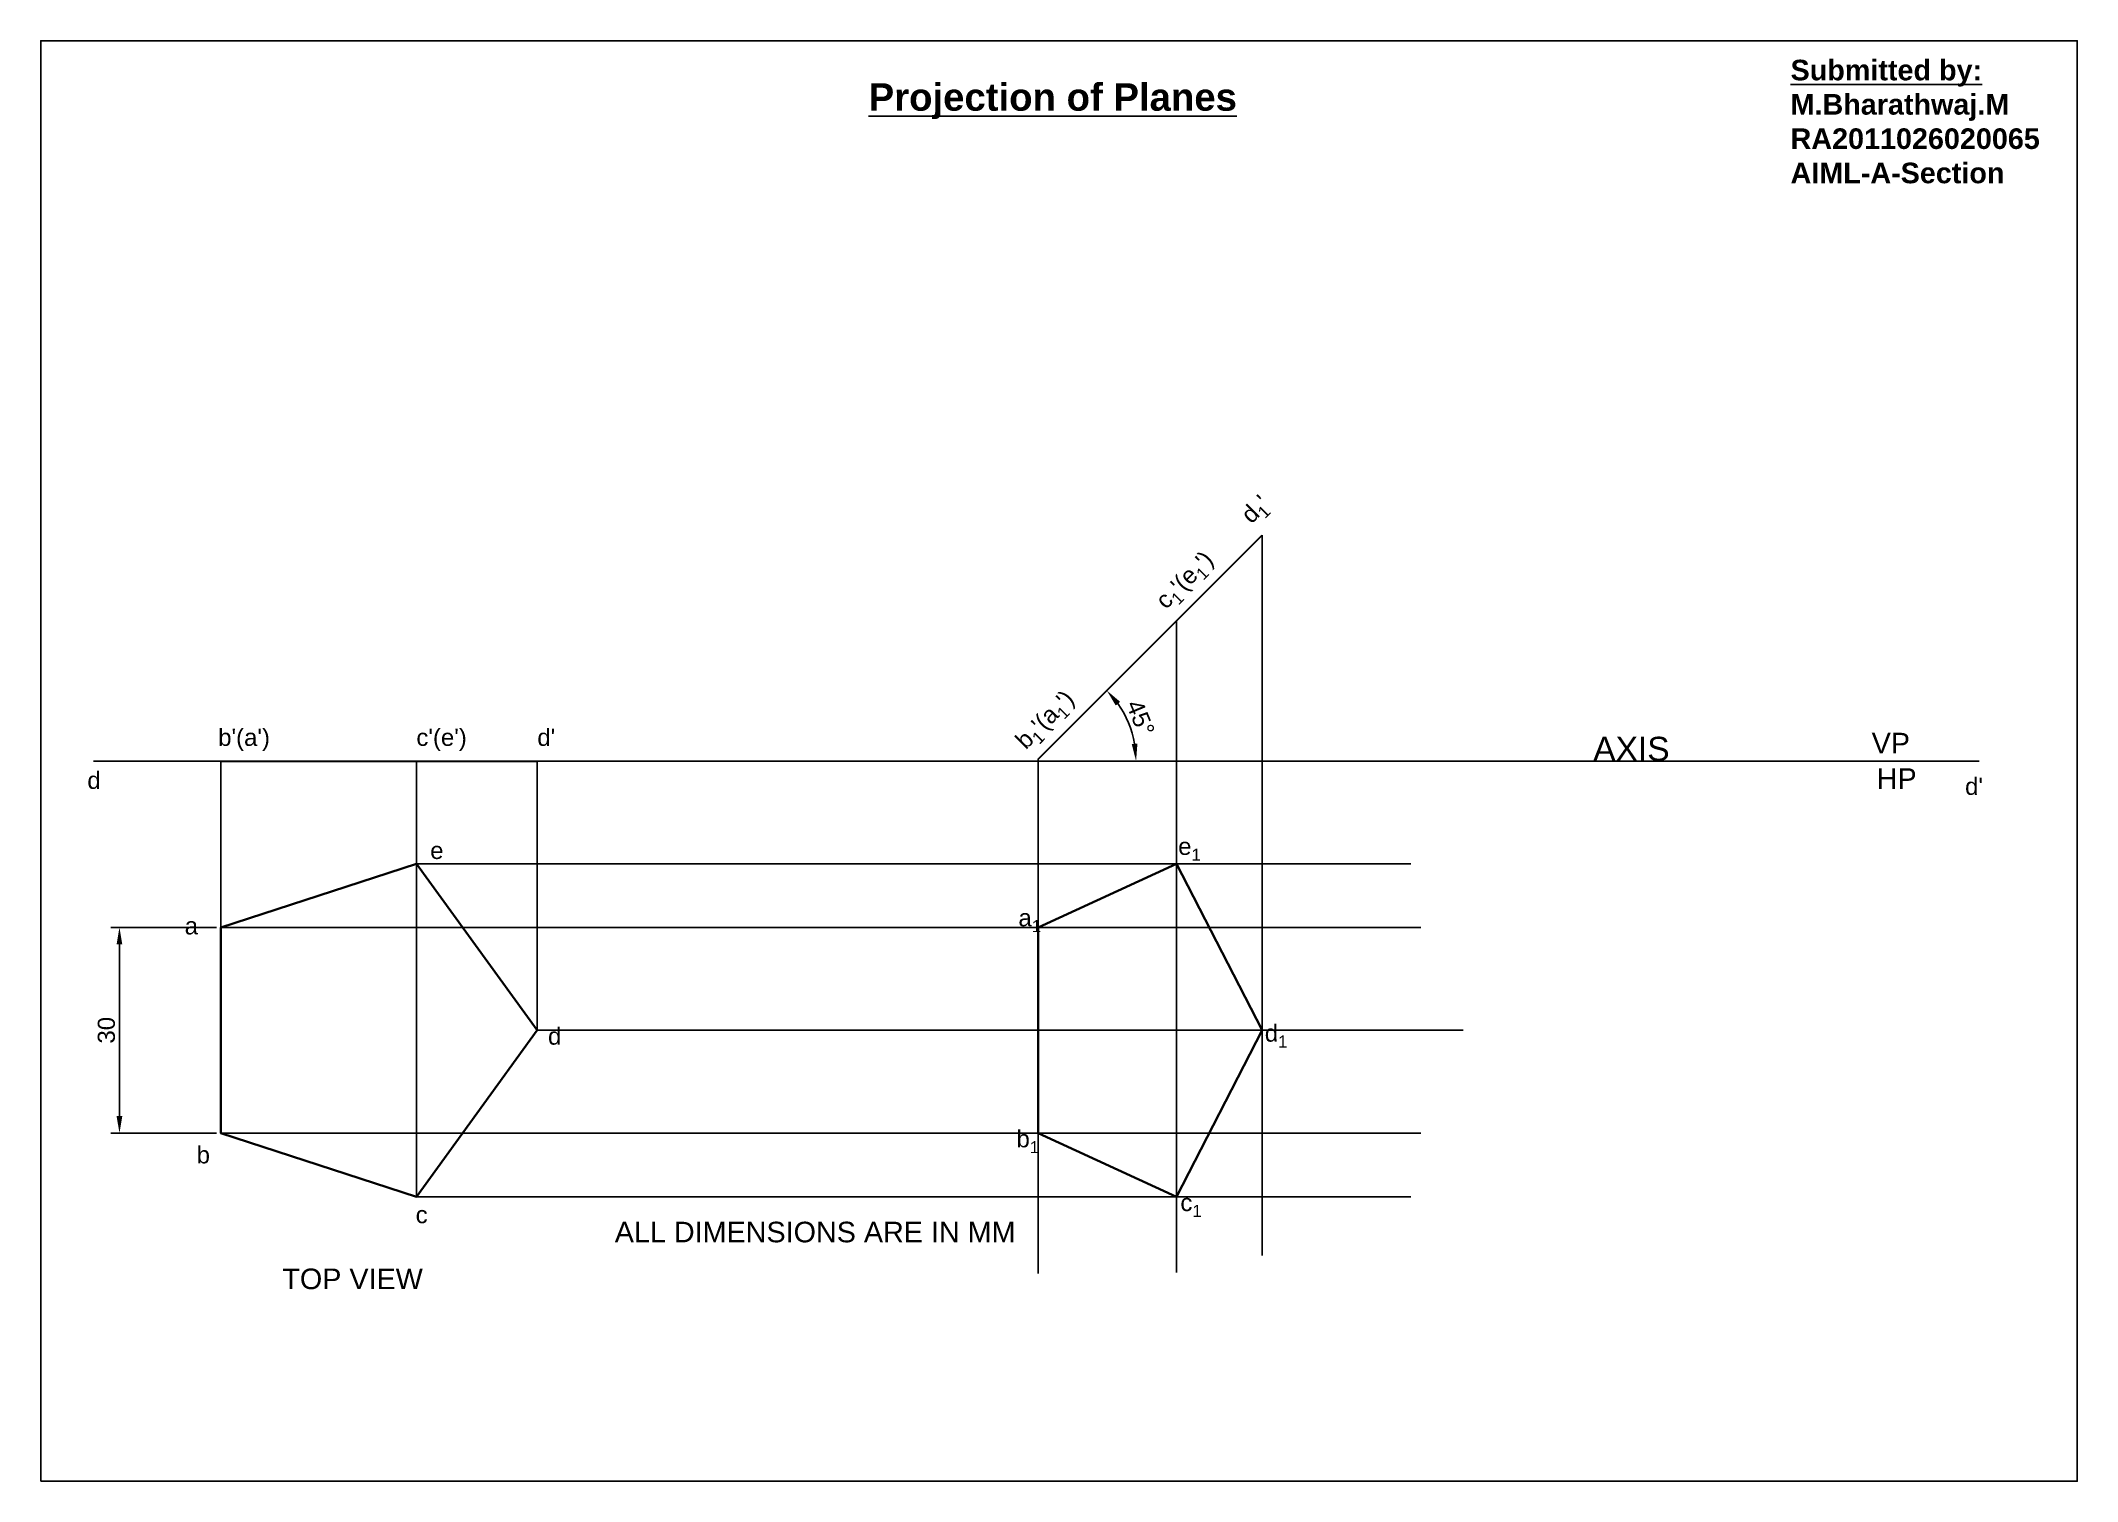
# Model space of a CAD drawing. Header units: millimetres. Extents: x 0 to 297, y 0 to 210.
import ezdxf

# ---------------------------------------------------------------- set-up
doc = ezdxf.new("R2010")
doc.units = ezdxf.units.MM
doc.styles.get("Standard").update_dxf_attribs({"font": 'arial.ttf'})
doc.dimstyles.new('ISO-25', dxfattribs={"dimtxt": 2.5, "dimasz": 2.5, "dimexe": 1.25, "dimexo": 0.625, "dimtad": 1, "dimtxsty": 'Standard', "dimcen": 2.5, "dimadec": 0, "dimazin": 0, "dimtfac": 1, "dimtmove": 0, "dimatfit": 3, "dimfxl": 1, "dimarcsym": 0})

# ---------------------------------------------------------------- blocks, each defined once
blk = doc.blocks.new('*D2')
at = {"color": 0, "lineweight": -2, "transparency": 16777216}
blk.add_arc((145.21, 105), 14.53, 9.8718, 35.1282, dxfattribs=at)
at = {"color": 0, "transparency": 16777216}
for points in [[(156.77, 113.09), (157.41, 113.63), (155.48, 115.27)], [(159.94, 107.53), (159.11, 107.45), (159.74, 105)]]:
    blk.add_solid(points, dxfattribs=at)
at = {"layer": 'Defpoints', "color": 0, "transparency": 16777216}
for p in [(165.65, 125.44), (159.24, 108.76), (7.71, 105), (145.47, 105.26), (282.71, 105)]:
    blk.add_point(p, dxfattribs=at)
at = {"color": 0, "transparency": 16777216, "insert": (160.38, 111.29), "char_height": 2.5, "attachment_point": 5, "rotation": 292.5}
blk.add_mtext('45°', dxfattribs=at)
blk = doc.blocks.new('*D3')
at = {"color": 0, "lineweight": -2, "transparency": 16777216}
for p, q in [((25.63, 80.75), (10.23, 80.75)), ((11.48, 53.25), (11.48, 78.25)), ((25.63, 50.75), (10.23, 50.75))]:
    blk.add_line(p, q, dxfattribs=at)
at = {"color": 0, "transparency": 16777216}
for points in [[(11.06, 78.25), (11.9, 78.25), (11.48, 80.75)], [(11.06, 53.25), (11.9, 53.25), (11.48, 50.75)]]:
    blk.add_solid(points, dxfattribs=at)
at = {"layer": 'Defpoints', "color": 0, "transparency": 16777216}
for p in [(11.48, 80.75), (26.26, 80.75), (26.26, 50.75)]:
    blk.add_point(p, dxfattribs=at)
at = {"color": 0, "transparency": 16777216, "insert": (9.58, 65.75), "char_height": 2.5, "attachment_point": 5, "rotation": 90}
blk.add_mtext('30', dxfattribs=at)

msp = doc.modelspace()

# ---------------------------------------------------------------- linework, layer by layer
at = {"lineweight": 30}
for p, q in [((165.649, 125.439), (178.117, 137.907)), ((145.474, 105.264), (165.649, 125.439)), ((26.256, 105), (54.787, 105)), ((54.787, 105), (72.421, 105))]:
    msp.add_line(p, q, dxfattribs=at)
for p, q in [((178.117, 137.907), (178.117, 32.907)), ((165.649, 125.439), (165.649, 30.439)), ((7.71, 105), (282.71, 105)), ((26.256, 80.749), (26.256, 105)), ((54.787, 90.019), (54.787, 105)), ((72.421, 65.749), (72.421, 105)), ((145.474, 105.264), (145.474, 30.264)), ((54.787, 41.478), (54.787, 90.019)), ((54.787, 90.019), (199.787, 90.019)), ((26.256, 80.749), (201.256, 80.749)), ((72.421, 65.749), (207.421, 65.749)), ((26.256, 50.749), (201.256, 50.749)), ((54.787, 41.478), (199.787, 41.478))]:
    msp.add_line(p, q)
at = {"color": 6, "lineweight": 35}
for p, q in [((145.474, 80.749), (165.649, 90.019)), ((165.649, 90.019), (178.117, 65.749)), ((145.474, 50.749), (145.474, 80.749)), ((178.117, 65.749), (165.649, 41.478)), ((165.649, 41.478), (145.474, 50.749))]:
    msp.add_line(p, q, dxfattribs=at)
msp.add_lwpolyline([(0, 0), (297, 0), (297, 210), (0, 210)], close=True)
msp.add_lwpolyline([(26.256, 80.749), (26.256, 50.749), (54.787, 41.478), (72.421, 65.749), (54.787, 90.019)], close=True, dxfattribs=at)

# ---------------------------------------------------------------- texts
at = {"attachment_point": 1}
for s, width, heights, insert, char_height in [('{\\fArial|b1|i0|c0|p34;\\H1.2x;\\LSubmitted by:\\P\\lM.Bharathwaj.M \\PRA2011026020065\\PAIML-A-Section}', 37.07407, [24.468], (255.188, 207.227), 2.5), ('{\\fArial|b1|i0|c0|p34;\\LProjection of Planes}', 54.97741, [3.052], (120.737, 203.796), 4), ("b'(a')", 4.01382, [0], (25.883, 109.701), 2.5), ("c'(e')", 4.01382, [0], (54.787, 109.701), 2.5), ("d'", 4.01382, [0], (72.421, 109.701), 2.5), ('{\\C1;AXIS}', 4.01382, [2.541], (226.409, 108.53), 3.5), ('\\A1;VP', 11.52283, [0], (267.017, 109.107), 3), ('d', 4.01382, [0], (6.797, 103.437), 2.5), ('\\A1;HP', 11.52283, [0], (267.756, 103.937), 3), ("d'", 4.01382, [2.541], (280.641, 102.56), 2.5), ('e', 4.01382, [0], (56.798, 93.214), 2.5), ('\\A1;e{\\H0.7x;\\S^ 1;}', 4.01382, [0], (165.884, 93.807), 2.5), ('a', 4.01382, [0], (20.996, 82.221), 2.5), ('\\A1;a{\\H0.7x;\\S^ 1;}', 4.01382, [0], (142.585, 83.401), 2.5), ('d', 4.01382, [0], (73.978, 66.146), 2.5), ('\\A1;d{\\H0.7x;\\S^ 1;}', 4.01382, [0], (178.512, 66.583), 2.5), ('\\A1;b{\\H0.7x;\\S^ 1;}', 4.01382, [0], (142.299, 51.182), 2.5), ('b', 4.01382, [0], (22.742, 48.837), 2.5), ('c', 4.01382, [0], (54.678, 40.117), 2.5), ('\\A1;c{\\H0.7x;\\S^ 1;}', 4.01382, [0], (166.205, 41.883), 2.5), ('\\A1;{\\C1;ALL DIMENSIONS ARE IN MM}', 59.19559, [2.003], (83.717, 37.832), 3), ('\\A1;TOP VIEW', 23.16309, [0], (35.237, 31.006), 3)]:
    msp.add_mtext_dynamic_manual_height_columns(s, width=width, gutter_width=12.5, heights=heights, dxfattribs=dict(at, insert=insert, char_height=char_height))
at = {"char_height": 2.5, "attachment_point": 1, "rotation": 45}
for s, insert in [("\\A1;d{\\H0.7x;\\S^ 1;}'", (174.793, 141.231)), ("\\A1;c{\\H0.7x;\\S^ 1;}'(e{\\H0.7x;\\S^ 1;}')", (162.325, 128.762)), ("\\A1;b{\\H0.7x;\\S^ 1;}'(a{\\H0.7x;\\S^ 1;}')", (141.886, 108.324))]:
    msp.add_mtext_dynamic_manual_height_columns(s, width=4.01382, gutter_width=12.5, heights=[0], dxfattribs=dict(at, insert=insert))

# ---------------------------------------------------------------- dimensions: what is measured, and where the dimension line sits
dim = msp.add_angular_dim_2l(base=(159.243, 108.76), line1=((7.71, 105), (282.71, 105)), line2=((145.474, 105.264), (165.649, 125.439)), dimstyle='ISO-25')
dim.commit()
dim.dimension.update_dxf_attribs({"geometry": '*D2', "text_midpoint": (160.384, 111.285)})
dim = msp.add_linear_dim(base=(11.478, 80.749), p1=(26.256, 50.749), p2=(26.256, 80.749), angle=90, dimstyle='ISO-25')
dim.commit()
dim.dimension.update_dxf_attribs({"geometry": '*D3', "text_midpoint": (9.576, 65.749)})

doc.saveas('drawing.dxf')
